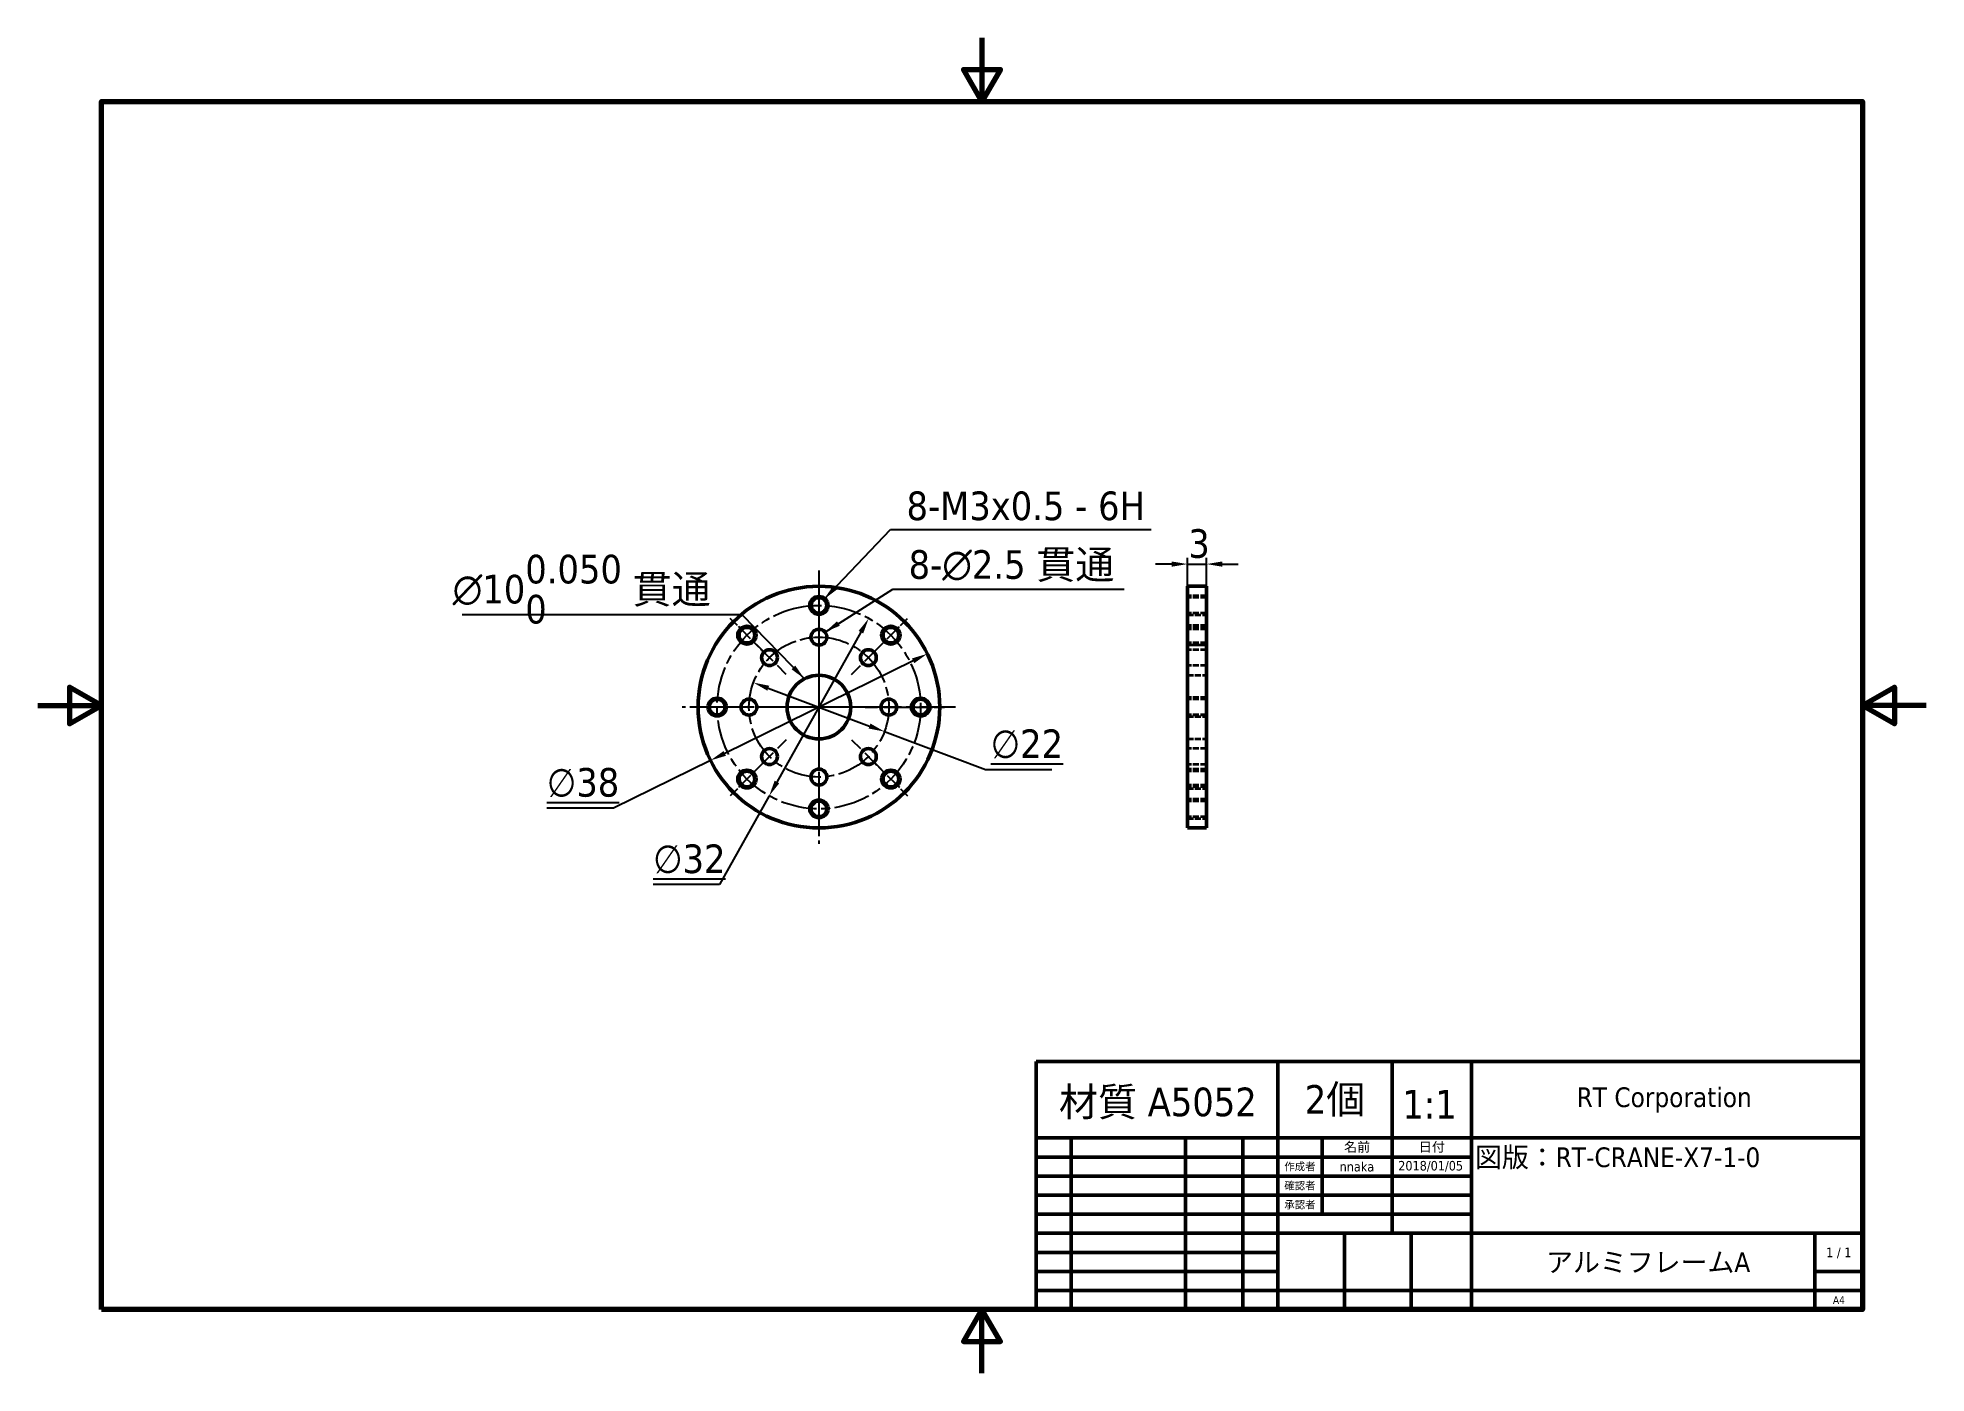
# Model space of a CAD drawing. Header units: millimetres. Extents: x 0 to 297, y 0 to 210.
import ezdxf
from ezdxf.enums import TextEntityAlignment as Align

# ---------------------------------------------------------------- set-up
doc = ezdxf.new("R2010")
doc.units = ezdxf.units.MM
doc.linetypes.add('CHAIN', pattern=[0.3543, 0.2362, -0.0295, 0.0591, -0.0295])
doc.linetypes.add('DASHED', pattern=[0.2067, 0.1654, -0.0413])
for name, color, linetype, lineweight in [('Border (ISO)', 7, 'Continuous', 70), ('Center Mark (ISO)', 7, 'Continuous', 25), ('Centerline (ISO)', 7, 'Continuous', 25), ('Dimension (ISO)', 7, 'Continuous', 25), ('Hidden (ISO)', 7, 'DASHED', 35), ('Symbol (ISO)', 7, 'Continuous', 25), ('Title (ISO)', 7, 'Continuous', 50), ('Visible (ISO)', 7, 'Continuous', 50), ('Visible Narrow (ISO)', 7, 'Continuous', 35)]:
    doc.layers.add(name, color=color, linetype=linetype, lineweight=lineweight)
doc.styles.add('Note Text (JIS)', font='tahoma.ttf')
doc.styles.add('文字スタイル17', font='tahoma.ttf')
doc.styles.add('文字スタイル18', font='tahoma.ttf')
doc.styles.add('文字スタイル19', font='tahoma.ttf')
doc.styles.add('文字スタイル23', font='tahoma.ttf')
doc.dimstyles.new('Default (JIS)', dxfattribs={"dimtxt": 4.5, "dimasz": 2.5, "dimexe": 1, "dimexo": 0, "dimgap": 0.8, "dimtad": 1, "dimrnd": 1e-08, "dimdsep": 46, "dimtxsty": 'Note Text (JIS)', "dimcen": 0.09, "dimdle": 10, "dimclrd": 256, "dimclre": 256, "dimclrt": 256, "dimadec": 0, "dimazin": 2, "dimtfac": 0.777778, "dimtmove": 0, "dimatfit": 3, "dimfxl": 1, "dimtolj": 1, "dimtzin": 0, "dimlwd": -1, "dimlwe": -1, "dimarcsym": 0})
doc.dimstyles.new('Default (JIS)$7', dxfattribs={"dimtxt": 4.5, "dimasz": 2.5, "dimexe": 1, "dimexo": 0, "dimgap": 0.8, "dimtad": 1, "dimrnd": 1e-08, "dimdsep": 46, "dimtxsty": 'Note Text (JIS)', "dimcen": 0.09, "dimdle": 10, "dimclrd": 256, "dimclre": 256, "dimclrt": 256, "dimadec": 0, "dimazin": 2, "dimtfac": 0.777778, "dimtmove": 0, "dimatfit": 3, "dimfxl": 1, "dimtolj": 1, "dimtzin": 0, "dimlwd": -1, "dimlwe": -1, "dimarcsym": 0})

# ---------------------------------------------------------------- blocks, each defined once
blk = doc.blocks.new('図面枠 既定の図面枠')
at = {"layer": 'Border (ISO)', "flags": 128}
for points in [[(148.5, 210), (148.5, 200), (145.61, 205), (151.39, 205), (148.5, 200)], [(10, 10), (10, 200), (287, 200), (287, 10), (10, 10)], [(0, 105), (10, 105), (5, 107.89), (5, 102.11), (10, 105)], [(297, 105), (287, 105), (292, 107.89), (292, 102.11), (287, 105)], [(148.5, 0), (148.5, 10), (145.61, 5), (151.39, 5), (148.5, 10)]]:
    blk.add_lwpolyline(points, dxfattribs=at)
blk = doc.blocks.new('表題欄 JIS')
at = {"layer": 'Title (ISO)'}
for p, q in [((230, 139), (100, 139)), ((100, 139), (100, 100)), ((138, 100), (138, 139)), ((156, 127), (156, 139)), ((168.5, 100), (168.5, 139)), ((230, 100), (230, 139)), ((100, 127), (230, 127)), ((105.5, 100), (105.5, 127)), ((123.5, 100), (123.5, 127)), ((132.5, 100), (132.5, 127)), ((145, 115), (145, 127)), ((156, 112), (156, 127)), ((100, 124), (168.5, 124)), ((100, 121), (168.5, 121)), ((168.5, 118), (100, 118)), ((100, 115), (168.5, 115)), ((138, 112), (100, 112)), ((168.5, 112), (138, 112)), ((148.5, 100), (148.5, 112)), ((159, 100), (159, 112)), ((168.5, 112), (230, 112)), ((222.5, 100), (222.5, 112)), ((138, 109), (100, 109)), ((138, 106), (100, 106)), ((222.5, 106), (230, 106)), ((230, 103), (100, 103)), ((100, 100), (230, 100))]:
    blk.add_line(p, q, dxfattribs=at)
for s, height, style, p in [('作成者', 1.2, '文字スタイル23', (141.5, 122.5)), ('確認者', 1.2, '文字スタイル23', (141.5, 119.5)), ('承認者', 1.2, '文字スタイル23', (141.5, 116.5)), ('1 / 1', 1.5, '文字スタイル18', (226.25, 109))]:
    blk.add_text(s, height=height, dxfattribs=dict(at, style=style)).set_placement(p, align=Align.MIDDLE_CENTER)
at = {"layer": 'Title (ISO)', "char_height": 1.5, "attachment_point": 5, "style": 'Note Text (JIS)'}
for s, insert, width in [('\\fTahoma|b0|i0;\\H1.5000;名前', (150.5, 125.5), 10.8457), ('\\fTahoma|b0|i0;\\H1.5000;日付', (162.25, 125.5), 12.2497)]:
    blk.add_mtext(s, dxfattribs=dict(at, insert=insert, width=width))
at = {"layer": 'Title (ISO)'}
for tag, p, height, style in [('会社_001', (185.02, 131.85), 3.1, '文字スタイル17'), ('タイトル_001', (169.04, 122.41), 3.1, '文字スタイル17'), ('作成者_001', (147.75, 121.73), 1.5, '文字スタイル18'), ('作成日_001', (156.96, 121.88), 1.5, '文字スタイル18'), ('部品番号_001', (180.22, 105.91), 3.1, '文字スタイル17'), ('シート_サイズ_001', (225.33, 100.9), 1.2, '文字スタイル19')]:
    blk.add_attdef(tag, p, '', height=height, dxfattribs=dict(at, style=style))
at = {"layer": 'Title (ISO)', "style": '文字スタイル18'}
for tag, p in [('確認者', (150.5, 119.5)), ('確認日', (162.25, 119.5)), ('エンジニアリング承認者', (150.5, 116.5)), ('エンジニアリング_承認日', (162.25, 116.5))]:
    blk.add_attdef(tag, text='', height=1.5, dxfattribs=at).set_placement(p, align=Align.MIDDLE_CENTER)
blk = doc.blocks.new('*D5')
at = {"layer": 'Defpoints', "color": 0, "transparency": 16777216}
for p in [(183.81, 127.24), (180.81, 123.75), (183.81, 123.75)]:
    blk.add_point(p, dxfattribs=at)
at = {"layer": 'Dimension (ISO)', "transparency": 16777216}
for p, q in [((180.81, 123.75), (180.81, 128.24)), ((183.81, 123.75), (183.81, 128.24)), ((178.31, 127.24), (175.81, 127.24)), ((180.81, 127.24), (183.81, 127.24)), ((186.31, 127.24), (188.81, 127.24))]:
    blk.add_line(p, q, dxfattribs=at)
for points in [[(178.31, 127.65), (178.31, 126.82), (180.81, 127.24)], [(186.31, 127.65), (186.31, 126.82), (183.81, 127.24)]]:
    blk.add_solid(points, dxfattribs=at)
at = {"layer": 'Dimension (ISO)', "transparency": 16777216, "insert": (180.94, 132.72), "char_height": 4.5, "attachment_point": 1, "style": 'Note Text (JIS)'}
blk.add_mtext('\\A1;3', dxfattribs=at)
blk = doc.blocks.new('*D6')
at = {"layer": 'Defpoints', "color": 0, "transparency": 16777216}
for p in [(139.9, 113.13), (105.8, 96.37)]:
    blk.add_point(p, dxfattribs=at)
at = {"layer": 'Dimension (ISO)', "transparency": 16777216}
for p, q in [((137.66, 112.02), (108.04, 97.47)), ((105.8, 96.37), (90.54, 88.87)), ((90.54, 88.87), (80.07, 88.87))]:
    blk.add_line(p, q, dxfattribs=at)
for points in [[(137.48, 112.4), (137.84, 111.65), (139.9, 113.13)], [(107.86, 97.84), (108.23, 97.09), (105.8, 96.37)]]:
    blk.add_solid(points, dxfattribs=at)
at = {"layer": 'Dimension (ISO)', "transparency": 16777216, "insert": (80.07, 95.17), "char_height": 4.5, "attachment_point": 1, "style": 'Note Text (JIS)'}
blk.add_mtext('\\A1;\\L∅38\\l', dxfattribs=at)
blk = doc.blocks.new('*D7')
at = {"layer": 'Defpoints', "color": 0, "transparency": 16777216}
for p in [(130.68, 118.7), (115.03, 90.79)]:
    blk.add_point(p, dxfattribs=at)
at = {"layer": 'Dimension (ISO)', "transparency": 16777216}
for p, q in [((129.46, 116.52), (116.25, 92.97)), ((115.03, 90.79), (107.21, 76.86)), ((107.21, 76.86), (96.78, 76.86))]:
    blk.add_line(p, q, dxfattribs=at)
for points in [[(129.09, 116.72), (129.82, 116.32), (130.68, 118.7)], [(115.89, 93.18), (116.61, 92.77), (115.03, 90.79)]]:
    blk.add_solid(points, dxfattribs=at)
at = {"layer": 'Dimension (ISO)', "transparency": 16777216, "insert": (96.78, 83.15), "char_height": 4.5, "attachment_point": 1, "style": 'Note Text (JIS)'}
blk.add_mtext('\\A1;\\L∅32\\l', dxfattribs=at)
blk = doc.blocks.new('*D8')
at = {"layer": 'Defpoints', "color": 0, "transparency": 16777216}
for p in [(112.55, 108.6), (133.16, 100.9)]:
    blk.add_point(p, dxfattribs=at)
at = {"layer": 'Dimension (ISO)', "transparency": 16777216}
for p, q in [((114.89, 107.72), (130.82, 101.77)), ((133.16, 100.9), (149.07, 94.95)), ((149.07, 94.95), (159.5, 94.95))]:
    blk.add_line(p, q, dxfattribs=at)
for points in [[(115.04, 108.11), (114.74, 107.33), (112.55, 108.6)], [(130.96, 102.16), (130.67, 101.38), (133.16, 100.9)]]:
    blk.add_solid(points, dxfattribs=at)
at = {"layer": 'Dimension (ISO)', "transparency": 16777216, "insert": (149.87, 101.24), "char_height": 4.5, "attachment_point": 1, "style": 'Note Text (JIS)'}
blk.add_mtext('\\A1;\\L∅22\\l', dxfattribs=at)

msp = doc.modelspace()

# ---------------------------------------------------------------- linework, layer by layer
at = {"layer": 'Center Mark (ISO)', "linetype": 'CHAIN', "ltscale": 23.990969}
for p, q in [((122.8529, 126.2461), (122.8529, 83.2461)), ((122.8529, 112.2461), (122.8529, 97.2461)), ((122.8529, 112.2461), (122.8529, 97.2461)), ((144.3529, 104.7461), (101.3529, 104.7461)), ((130.3529, 104.7461), (115.3529, 104.7461)), ((130.3529, 104.7461), (115.3529, 104.7461))]:
    msp.add_line(p, q, dxfattribs=at)
at = {"layer": 'Center Mark (ISO)', "linetype": 'CHAIN', "ltscale": 8.288396}
for p, q in [((122.8529, 124.4756), (122.8529, 117.0166)), ((114.1763, 113.4226), (108.902, 118.6969)), ((131.5294, 113.4226), (136.8037, 118.6969)), ((110.5824, 104.7461), (103.1234, 104.7461)), ((135.1234, 104.7461), (142.5824, 104.7461)), ((114.1763, 96.0695), (108.902, 90.7952)), ((131.5294, 96.0695), (136.8037, 90.7952)), ((122.8529, 92.4756), (122.8529, 85.0166))]:
    msp.add_line(p, q, dxfattribs=at)
at = {"layer": 'Center Mark (ISO)', "linetype": 'CHAIN', "ltscale": 8.333956}
for p, q in [((122.8529, 119.4961), (122.8529, 111.9961)), ((117.7264, 109.8726), (112.4231, 115.1759)), ((127.9794, 109.8726), (133.2827, 115.1759)), ((115.6029, 104.7461), (108.1029, 104.7461)), ((130.1029, 104.7461), (137.6029, 104.7461)), ((117.7264, 99.6195), (112.4231, 94.3162)), ((127.9794, 99.6195), (133.2827, 94.3162)), ((122.8529, 97.4961), (122.8529, 89.9961))]:
    msp.add_line(p, q, dxfattribs=at)
at = {"layer": 'Centerline (ISO)', "linetype": 'CHAIN', "ltscale": 23.990969}
for radius in [16, 11]:
    msp.add_circle((122.8529, 104.7461), radius, dxfattribs=at)
at = {"layer": 'Hidden (ISO)', "ltscale": 5.71399}
for p, q in [((183.8065, 122.2461), (180.8065, 122.2461)), ((183.8065, 121.9756), (180.8065, 121.9756)), ((183.8065, 119.5166), (180.8065, 119.5166)), ((180.8065, 119.2461), (183.8065, 119.2461)), ((183.8065, 117.5598), (180.8065, 117.5598)), ((183.8065, 117.2893), (180.8065, 117.2893)), ((183.8065, 116.9961), (180.8065, 116.9961)), ((183.8065, 114.8303), (180.8065, 114.8303)), ((180.8065, 114.5598), (183.8065, 114.5598)), ((183.8065, 114.4961), (180.8065, 114.4961)), ((183.8065, 113.7742), (180.8065, 113.7742)), ((183.8065, 111.2742), (180.8065, 111.2742)), ((180.8065, 109.7461), (183.8065, 109.7461)), ((183.8065, 106.2461), (180.8065, 106.2461)), ((183.8065, 105.9961), (180.8065, 105.9961)), ((183.8065, 105.9756), (180.8065, 105.9756)), ((183.8065, 103.5166), (180.8065, 103.5166)), ((183.8065, 103.4961), (180.8065, 103.4961)), ((180.8065, 103.2461), (183.8065, 103.2461)), ((180.8065, 99.7461), (183.8065, 99.7461)), ((183.8065, 98.2179), (180.8065, 98.2179)), ((183.8065, 95.7179), (180.8065, 95.7179)), ((183.8065, 94.9961), (180.8065, 94.9961)), ((183.8065, 94.9324), (180.8065, 94.9324)), ((183.8065, 94.6619), (180.8065, 94.6619)), ((183.8065, 92.4961), (180.8065, 92.4961)), ((183.8065, 92.2029), (180.8065, 92.2029)), ((180.8065, 91.9324), (183.8065, 91.9324)), ((183.8065, 90.2461), (180.8065, 90.2461)), ((183.8065, 89.9756), (180.8065, 89.9756)), ((183.8065, 87.5166), (180.8065, 87.5166)), ((180.8065, 87.2461), (183.8065, 87.2461))]:
    msp.add_line(p, q, dxfattribs=at)
at = {"layer": 'Visible (ISO)'}
for p, q in [((180.8065, 123.7461), (180.8065, 85.7461)), ((183.8065, 123.7461), (180.8065, 123.7461)), ((183.8065, 85.7461), (183.8065, 123.7461)), ((183.8065, 85.7461), (180.8065, 85.7461))]:
    msp.add_line(p, q, dxfattribs=at)
for centre, radius in [((122.8529, 104.7461), 19), ((122.8529, 120.7461), 1.2295), ((111.5392, 116.0598), 1.2295), ((122.8529, 115.7461), 1.25), ((134.1666, 116.0598), 1.2295), ((115.0747, 112.5242), 1.25), ((130.6311, 112.5242), 1.25), ((122.8529, 104.7461), 5), ((106.8529, 104.7461), 1.2295), ((111.8529, 104.7461), 1.25), ((133.8529, 104.7461), 1.25), ((138.8529, 104.7461), 1.2295), ((115.0747, 96.9679), 1.25), ((130.6311, 96.9679), 1.25), ((111.5392, 93.4324), 1.2295), ((122.8529, 93.7461), 1.25), ((134.1666, 93.4324), 1.2295), ((122.8529, 88.7461), 1.2295)]:
    msp.add_circle(centre, radius, dxfattribs=at)
at = {"layer": 'Visible Narrow (ISO)'}
for centre in [(122.8529, 120.7461), (111.5392, 116.0598), (134.1666, 116.0598), (106.8529, 104.7461), (138.8529, 104.7461), (111.5392, 93.4324), (134.1666, 93.4324), (122.8529, 88.7461)]:
    msp.add_circle(centre, 1.5, dxfattribs=at)

# ---------------------------------------------------------------- block references
msp.add_blockref('図面枠 既定の図面枠', (0, 0))
msp.add_blockref('表題欄 JIS', (57, -90)).add_auto_attribs({'部品番号_001': 'アルミフレームA', 'タイトル_001': '図版：RT-CRANE-X7-1-0', '会社_001': 'RT Corporation', '作成日_001': '2018/01/05', '作成者_001': 'nnaka', 'シート_サイズ_001': 'A4'})

# ---------------------------------------------------------------- texts
at = {"layer": 'Symbol (ISO)', "char_height": 4.5, "attachment_point": 1, "line_spacing_factor": 0.7875, "style": 'Note Text (JIS)'}
for s, insert, width in [('{8-M3x0.5 - 6H}', (136.6284, 138.6514), 39.520136), ('{\\A1;\\fTahoma|b0|i0;\\H4.5000;\\fAIGDT|b0|i0;\\H4.5000;n\\fTahoma|b0|i0;\\H4.5000;10\\S0.050^ 0; 貫通}', (65.2534, 128.6994), 43.021482), ('{8-\\fAIGDT|b0|i0;\\H4.5000;n\\fTahoma|b0|i0;\\H4.5000;2.5 貫通}', (136.9571, 129.4247), 33.939768)]:
    msp.add_mtext(s, dxfattribs=dict(at, insert=insert, width=width))
at = {"layer": 'Symbol (ISO)', "char_height": 4.5, "attachment_point": 1, "style": 'Note Text (JIS)'}
for s, insert, width in [('{\\fTahoma|b0|i0;材質 A5052}', (160.6043, 44.9163), 31.529171), ('{\\fTahoma|b0|i0;2個}', (199.2639, 45.3164), 9.565235), ('{\\fTahoma|b0|i0;1:1}', (214.6071, 44.5532), 8.941653)]:
    msp.add_mtext(s, dxfattribs=dict(at, insert=insert, width=width))

# ---------------------------------------------------------------- dimensions: what is measured, and where the dimension line sits
at = {"layer": 'Dimension (ISO)'}
dim = msp.add_linear_dim(base=(183.8065, 127.2351), p1=(180.8065, 123.7461), p2=(183.8065, 123.7461), dimstyle='Default (JIS)', override={"dimgap": 0.8, "dimdec": 2, "dimtol": 0, "dimlim": 0, "dimtp": 0, "dimtm": 0, "dimtdec": 2, "dimtofl": 1, "dimatfit": 1}, dxfattribs=at)
dim.commit()
dim.dimension.update_dxf_attribs({"geometry": '*D5', "text_midpoint": (182.3065, 127.2351), "dimtype": 160})
for p1, p2, picture, middle in [((130.679, 118.7014), (115.0267, 90.7907), '*D7', (101.5966, 76.8554)), ((139.9047, 113.1268), (105.8011, 96.3654), '*D6', (84.9051, 88.867)), ((112.5484, 108.5956), (133.1573, 100.8966), '*D8', (154.6882, 94.9509))]:
    dim = msp.add_diameter_dim_2p(p1=p1, p2=p2, text='\\L<>\\l', dimstyle='Default (JIS)', override={"dimgap": 0.8, "dimtih": 1, "dimtoh": 1, "dimdec": 2, "dimlfac": 1, "dimtol": 0, "dimlim": 0, "dimtp": 0, "dimtm": 0, "dimtdec": 2, "dimatfit": 2}, dxfattribs=at)
    dim.commit()
    dim.dimension.update_dxf_attribs({"geometry": picture, "text_midpoint": middle, "dimtype": 163})

# ---------------------------------------------------------------- leaders
at = {"layer": 'Symbol (ISO)', "annotation_type": 0, "has_hookline": 1}
for points, hookline_direction, text_width in [([(123.6386, 121.6918), (134.1284, 132.6961), (136.6284, 132.6961)], 0, 38.4661), ([(123.8108, 116.5491), (134.4571, 123.2979), (136.9571, 123.2979)], 0, 33.9106), ([(120.5777, 109.1984), (110.7749, 119.2653), (108.2749, 119.2653)], 1, 41.5091)]:
    msp.add_leader(points, dimstyle='Default (JIS)$7', override={"dimgap": 0, "dimtad": 1}, dxfattribs=dict(at, hookline_direction=hookline_direction, text_width=text_width))

doc.saveas('drawing.dxf')
